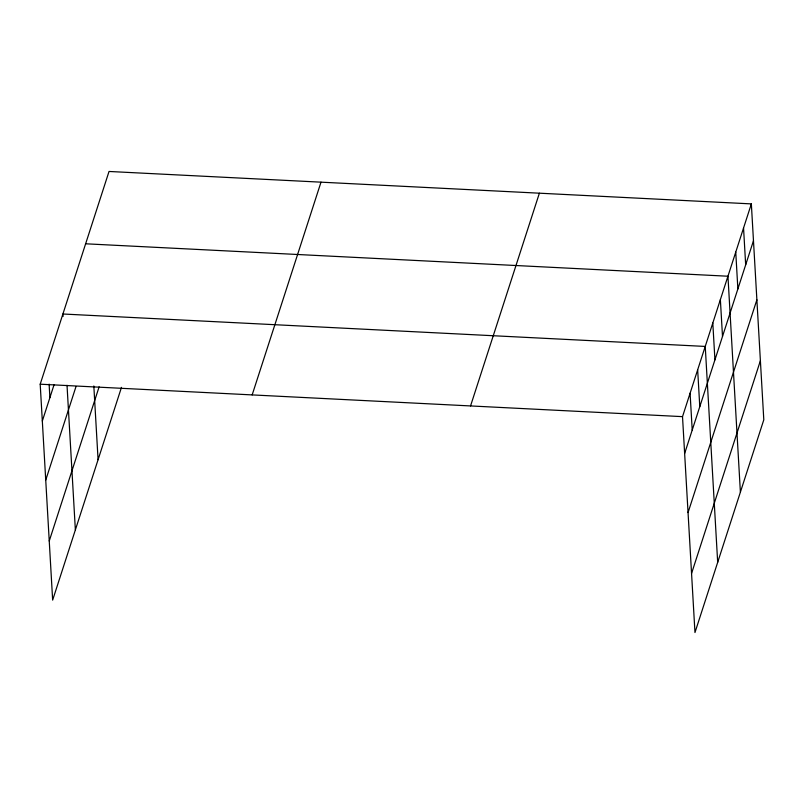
<?xml version="1.0" encoding="UTF-8"?>
<svg xmlns="http://www.w3.org/2000/svg" width="804" height="804" viewBox="0 0 804 804"><rect width="100%" height="100%" fill="white"/><g stroke="black" fill="none" stroke-linecap="round" stroke-linejoin="round"><path stroke-width="1.21" d="M121.484 387.357L52.652 600.106L40.2 384.201L109.032 171.463L751.348 203.894L763.8 419.799L694.968 632.537L682.516 416.643L751.348 203.894M42.321 421.025L54.059 384.754M45.727 480.119L76.018 386.513M49.245 541.012L99.123 386.824M252.165 394.905L320.997 182.166M470.551 405.93L539.384 193.191M684.646 453.456L753.479 240.718M688.053 512.56L756.886 299.812M691.561 573.443L760.393 360.705M85.626 243.793L727.952 276.224L740.394 492.128M40.2 384.201L682.516 416.643M743.549 228.004L745.67 264.828M735.75 252.114L737.871 288.937M720.374 299.631L722.505 336.454M712.806 323.027L714.927 359.85M717.681 562.338L705.239 346.434L62.913 314.002L63.054 316.454M697.661 369.83L699.781 406.653M690.093 393.236L692.214 430.06M93.827 385.98L98.078 459.697M67.023 385.287L75.365 529.896M49.114 384.121L49.898 397.618"/></g></svg>
